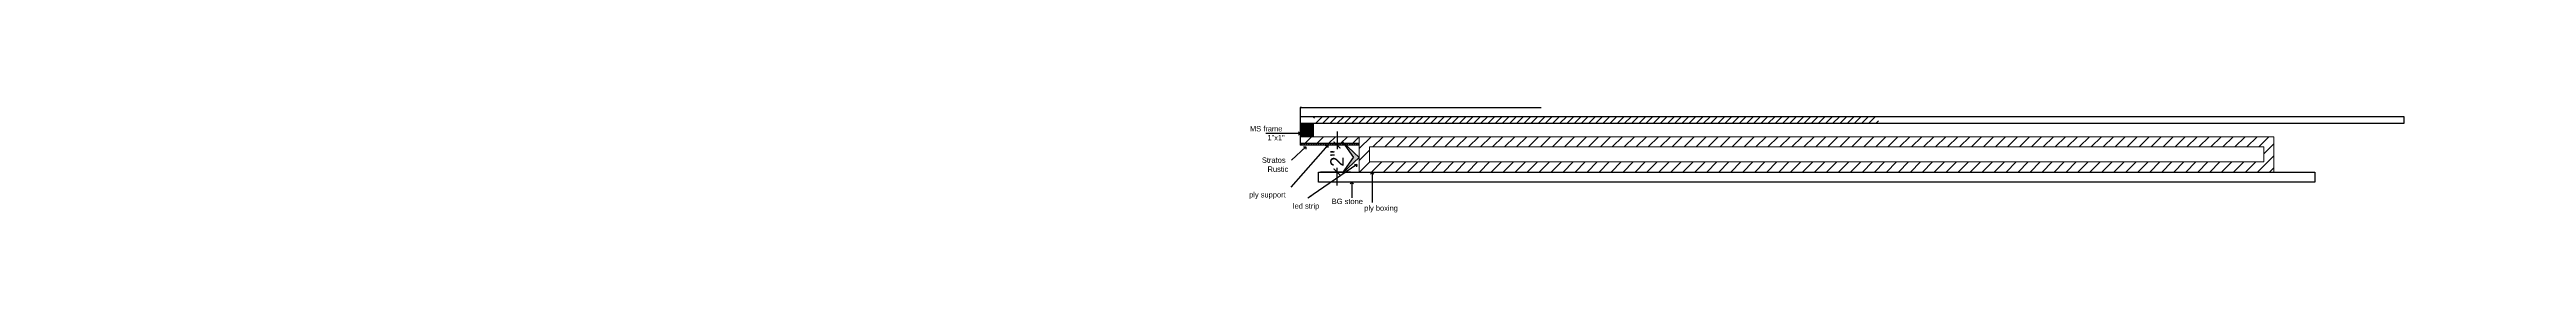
# Model space of a CAD drawing. Header units: inches. Extents: x -137722 to 81594, y -22256 to -1207.
# Drawn here: x -61291.2 to -61108.4, y -2100.2 to -2092.4 of the extents above; entities that cross this region are included whole.
import ezdxf

# ---------------------------------------------------------------- set-up
doc = ezdxf.new("R2010")
doc.units = ezdxf.units.IN
doc.header["$LTSCALE"] = 0.05
doc.header["$MEASUREMENT"] = 0
doc.header["$PDMODE"] = 3
doc.header["$PDSIZE"] = -4
doc.linetypes.add('DASHED2', pattern=[0.375, 0.25, -0.125])
doc.layers.get('Defpoints').update_dxf_attribs({"linetype": 'DASHED2'})
for name, color, linetype in [('Civil Dimension - Text', 7, 'Continuous'), ('Flooring Hatch', 251, 'Continuous'), ('Furniture Dimension', 7, 'Continuous'), ('HATCH', 251, 'Continuous'), ('text', 176, 'Continuous')]:
    doc.layers.add(name, color=color, linetype=linetype)
doc.layers.add('FURNITURE', color=36, linetype='Continuous', lineweight=18)
doc.styles.add('4MMOF3-8', font='ARIALN.TTF', dxfattribs={"height": 5.12})
doc.styles.add('9-128OF1-4', font='stylu.ttf')
doc.dimstyles.new('DIM 1-4', dxfattribs={"dimtxt": 3.0792, "dimasz": 1.82, "dimexe": 1.82, "dimexo": 0, "dimgap": 0.09, "dimtad": 0, "dimzin": 0, "dimdsep": 46, "dimlunit": 4, "dimtxsty": '9-128OF1-4', "dimblk": 'ARCHTICK', "dimcen": 1.8125, "dimdle": 1.82, "dimclrd": 8, "dimclre": 8, "dimadec": 0, "dimazin": 0, "dimtfac": 1, "dimtofl": 0, "dimtmove": 0, "dimatfit": 3, "dimldrblk": 'OPEN90', "dimfxl": 1, "dimtolj": 1, "dimtzin": 0, "dimlwd": -1, "dimarcsym": 0})

# ---------------------------------------------------------------- blocks, each defined once
blk = doc.blocks.new('adwawd')
at = {"layer": 'Flooring Hatch', "ltscale": 50, "true_color": 0xcd6928, "transparency": 33554687}
h = blk.add_hatch(color=32, dxfattribs=at)
h.dxf.hatch_style = 1
h.paths.add_polyline_path([(-77941.34, -7094.04), (-77946.01, -7099.05), (-77941.34, -7095.73), (-77936.68, -7099.05)])
at = {"layer": 'Civil Dimension - Text', "color": 2, "ltscale": 50}
for p, q in [((-77941.34, -7094.04), (-77946.01, -7099.05)), ((-77946.01, -7099.05), (-77941.34, -7095.73)), ((-77941.34, -7094.04), (-77936.68, -7099.05)), ((-77936.68, -7099.05), (-77941.34, -7095.73))]:
    blk.add_line(p, q, dxfattribs=at)
blk = doc.blocks.new('_ArchTick')
at = {"color": 0, "const_width": 0.15}
blk.add_lwpolyline([(-0.5, -0.5), (0.5, 0.5)], dxfattribs=at)
blk = doc.blocks.new('_Open90')
at = {"color": 0, "linetype": 'ByBlock', "lineweight": -2}
for p, q in [((0, 0), (-1, 0)), ((-0.5, 0.5), (0, 0)), ((0, 0), (-0.5, -0.5))]:
    blk.add_line(p, q, dxfattribs=at)
blk = doc.blocks.new('*D512')
at = {"layer": 'Defpoints', "color": 0, "ltscale": 50, "transparency": 16777216}
for p in [(-61197.41, -2095.17), (-61197.41, -2097.17), (-61196.18, -2097.17)]:
    blk.add_point(p, dxfattribs=at)
at = {"layer": 'Furniture Dimension', "color": 8, "lineweight": -2, "ltscale": 50, "transparency": 16777216}
for p, q in [((-61197.41, -2095.17), (-61195.18, -2095.17)), ((-61197.41, -2097.17), (-61195.18, -2097.17))]:
    blk.add_line(p, q, dxfattribs=at)
at = {"layer": 'Furniture Dimension', "color": 8, "ltscale": 50, "transparency": 16777216}
for p, q in [((-61196.18, -2094.17), (-61196.18, -2095.49)), ((-61196.18, -2098.17), (-61196.18, -2096.85))]:
    blk.add_line(p, q, dxfattribs=at)
at = {"layer": 'Furniture Dimension', "color": 8, "ltscale": 50, "transparency": 16777216, "xscale": 0.5, "yscale": 0.5, "zscale": 0.5}
for p, rotation in [((-61196.18, -2095.17), 90), ((-61196.18, -2097.17), 270)]:
    blk.add_blockref('_ArchTick', p, dxfattribs=dict(at, rotation=rotation))
at = {"layer": 'Furniture Dimension', "color": 0, "ltscale": 50, "transparency": 16777216, "insert": (-61196.18, -2096.17), "char_height": 1, "attachment_point": 5, "rotation": 90, "style": '9-128OF1-4'}
blk.add_mtext('\\A1;2"', dxfattribs=at)

msp = doc.modelspace()

# ---------------------------------------------------------------- hatches: boundary and pattern name
at = {"ltscale": 50, "true_color": 0xcd2027}
h = msp.add_hatch(color=242, dxfattribs=at)
h.dxf.hatch_style = 1
h.paths.add_polyline_path([(-61198.9046, -2093.5621), (-61197.9046, -2093.5621), (-61197.9046, -2094.5621), (-61198.9046, -2094.5621)])
at = {"layer": 'Civil Dimension - Text', "ltscale": 50}
h = msp.add_hatch(dxfattribs=at)
h.set_pattern_fill('ANSI31', color=256, angle=360)
h.set_pattern_definition([(45, (-18833.59554, 10417.61526), (-0.08838834765, 0.08838834765), [])])
h.paths.add_polyline_path([(-61194.5353, -2095.0621), (-61198.9046, -2095.0621), (-61198.9046, -2095.1721), (-61194.5353, -2095.1721)])
at = {"layer": 'HATCH', "ltscale": 50, "true_color": 0xb9936a}
h = msp.add_hatch(dxfattribs=at)
h.set_pattern_fill('ANSI31', color=33, scale=3, angle=360)
h.set_pattern_definition([(45, (-20260.98932, 12866.5701), (-0.265165043, 0.265165043), [])])
h.paths.add_polyline_path([(-61197.8946, -2093.5621), (-61156.2046, -2093.5621), (-61156.2046, -2093.0921), (-61197.8946, -2093.0921)])
at = {"layer": 'HATCH', "ltscale": 50, "true_color": 0xb3691e}
h = msp.add_hatch(dxfattribs=at)
h.set_pattern_fill('ANSI31', color=32, scale=5, angle=540)
h.set_pattern_definition([(225, (-20266.55304, 12867.5701), (0.441941738, -0.441941738), [])])
h.paths.add_polyline_path([(-61194.5353, -2094.5621), (-61198.9046, -2094.5621), (-61198.9046, -2095.0621), (-61194.5353, -2095.0621)])
h = msp.add_hatch(dxfattribs=at)
h.set_pattern_fill('ANSI31', color=32, scale=5, angle=540)
h.set_pattern_definition([(225, (-18828.7103, 10418.11526), (0.441941738, -0.441941738), [])])
h.paths.add_polyline_path([(-61127.0146, -2094.5621), (-61194.5353, -2094.5621), (-61194.5353, -2097.1721), (-61127.0146, -2097.1721)])
h.paths.add_polyline_path([(-61127.7646, -2095.3121), (-61127.7646, -2096.4221), (-61193.7853, -2096.4221), (-61193.7853, -2095.3121)], flags=16)

# ---------------------------------------------------------------- linework, layer by layer
at = {"ltscale": 50}
for p, q in [((-61198.7946, -2092.3921), (-61198.9046, -2092.3921)), ((-61198.9046, -2092.3921), (-61181.0996, -2092.3921)), ((-61156.2046, -2093.0921), (-61198.7946, -2093.0921)), ((-61198.7946, -2093.0921), (-61198.7946, -2093.0921))]:
    msp.add_line(p, q, dxfattribs=at)
msp.add_lwpolyline([(-61117.4046, -2093.0921), (-61198.9046, -2093.0921), (-61198.9046, -2093.5621), (-61117.4046, -2093.5621)], close=True, dxfattribs=at)
at = {"layer": 'Civil Dimension - Text', "ltscale": 50}
for p, q in [((-61194.5353, -2095.0621), (-61198.9046, -2095.0621)), ((-61194.5353, -2095.1721), (-61198.9046, -2095.1721))]:
    msp.add_line(p, q, dxfattribs=at)
msp.add_lwpolyline([(-61197.5568, -2097.1721), (-61123.9931, -2097.1721), (-61123.9931, -2097.9221), (-61197.5568, -2097.9221)], close=True, dxfattribs=at)
at = {"layer": 'FURNITURE', "color": 34, "ltscale": 50, "true_color": 0x8c5218}
msp.add_line((-61157.2046, -2094.5621), (-61197.9046, -2094.5621), dxfattribs=at)
at = {"layer": 'FURNITURE', "ltscale": 50}
msp.add_line((-61157.2046, -2094.5621), (-61197.7946, -2094.5621), dxfattribs=at)
msp.add_lwpolyline([(-61197.9046, -2093.5621), (-61198.9046, -2093.5621), (-61198.9046, -2094.5621), (-61197.9046, -2094.5621)], close=True, dxfattribs=at)
at = {"layer": 'FURNITURE', "color": 34, "ltscale": 50, "true_color": 0x8c5218}
for points in [[(-61194.5353, -2094.5621), (-61127.0146, -2094.5621), (-61127.0146, -2097.1721), (-61194.5353, -2097.1721)], [(-61193.7853, -2095.3121), (-61127.7646, -2095.3121), (-61127.7646, -2096.4221), (-61193.7853, -2096.4221)]]:
    msp.add_lwpolyline(points, close=True, dxfattribs=at)

# ---------------------------------------------------------------- block references
at = {"layer": 'Civil Dimension - Text', "xscale": -0.2483388566316006, "yscale": 0.2483388566316006, "zscale": 0.2483388566316006, "rotation": 270}
msp.add_blockref('adwawd', (-59432.8102, 17259.7698), dxfattribs=at)

# ---------------------------------------------------------------- texts
at = {"layer": 'text', "ltscale": 50, "insert": (-61282.4968, -2099.9066), "char_height": 0.4, "attachment_point": 4, "style": '4MMOF3-8', "bg_fill": 2}
msp.add_mtext_dynamic_manual_height_columns('\\pi88.3234;{\\fStylus BT|b0|i0|c0|p34;ply boxing}', width=90.862204, gutter_width=15.396, heights=[0], dxfattribs=at)

# ---------------------------------------------------------------- next in the draw order: texts
at = {"layer": 'text', "ltscale": 50, "char_height": 0.4, "attachment_point": 4, "style": '4MMOF3-8', "bg_fill": 2}
for s, insert in [('\\pi88.90613;{\\fStylus BT|b0|i0|c0|p34;Stratos \\P\\pi89.32223;Rustic}', (-61290.6323, -2096.6296)), ('\\pi88.43731;{\\fStylus BT|b0|i0|c0|p34;BG stone}', (-61285.0097, -2099.3472))]:
    msp.add_mtext_dynamic_manual_height_columns(s, width=90.862204, gutter_width=15.396, heights=[0], dxfattribs=dict(at, insert=insert))

# ---------------------------------------------------------------- next in the draw order: linework, layer by layer
at = {"ltscale": 50}
msp.add_line((-61198.9046, -2092.3921), (-61198.9046, -2095.1721), dxfattribs=at)

# ---------------------------------------------------------------- next in the draw order: texts
at = {"layer": 'text', "ltscale": 50, "insert": (-61199.4306, -2099.7481), "char_height": 0.4, "attachment_point": 4, "style": '4MMOF3-8', "bg_fill": 2}
msp.add_mtext_dynamic_manual_height_columns('{\\fStylus BT|b0|i0|c0|p34;led strip }', width=90.862204, gutter_width=15.396, heights=[0], dxfattribs=at)

# ---------------------------------------------------------------- next in the draw order: dimensions: what is measured, and where the dimension line sits
at = {"layer": 'Furniture Dimension', "ltscale": 50}
dim = msp.add_linear_dim(base=(-61196.1789, -2097.1721), p1=(-61197.4101, -2095.1721), p2=(-61197.4101, -2097.1721), angle=90, dimstyle='DIM 1-4', override={"dimtxt": 1, "dimasz": 0.5, "dimexe": 1, "dimdec": 3, "dimdle": 1, "dimtdec": 3, "dimtmove": 1, "dimfxl": 0, "dimfrac": 1, "dimarcsym": 1}, dxfattribs=at)
dim.commit()
dim.dimension.update_dxf_attribs({"geometry": '*D512', "text_midpoint": (-61196.1789, -2096.1721)})

# ---------------------------------------------------------------- next in the draw order: leaders
at = {"layer": 'Civil Dimension - Text', "ltscale": 50}
for points in [[(-61196.8688, -2095.1721), (-61199.5869, -2098.3021)], [(-61198.4812, -2095.3009), (-61199.55, -2096.304)]]:
    msp.add_leader(points, dimstyle='DIM 1-4', override={"dimasz": 0.25, "dimclrt": 256, "dimfxl": 0, "dimarcsym": 1}, dxfattribs=at)

# ---------------------------------------------------------------- next in the draw order: texts
at = {"layer": 'text', "ltscale": 50, "char_height": 0.4, "attachment_point": 4, "style": '4MMOF3-8', "bg_fill": 2}
for s, insert in [('\\pi88.42121;{\\fStylus BT|b0|i0|c0|p34;MS frame\\P\\pi89.70876;1"x1"}', (-61291.0294, -2094.2969)), ('\\pi87.92282;{\\fStylus BT|b0|i0|c0|p34;ply support}', (-61290.5945, -2098.9163))]:
    msp.add_mtext_dynamic_manual_height_columns(s, width=90.862204, gutter_width=15.396, heights=[0], dxfattribs=dict(at, insert=insert))

# ---------------------------------------------------------------- next in the draw order: leaders
at = {"layer": 'Civil Dimension - Text', "ltscale": 50}
for points in [[(-61194.719, -2096.6107), (-61198.3326, -2099.1185)], [(-61193.5906, -2097.1966), (-61193.592, -2099.4385)], [(-61195.0799, -2097.9221), (-61195.0799, -2099.087)]]:
    msp.add_leader(points, dimstyle='DIM 1-4', override={"dimasz": 0.25, "dimclrt": 256, "dimfxl": 0, "dimarcsym": 1}, dxfattribs=at)

# ---------------------------------------------------------------- next in the draw order: leaders
msp.add_leader([(-61198.9046, -2094.319), (-61201.4316, -2094.319)], dimstyle='DIM 1-4', override={"dimasz": 0.25, "dimclrt": 256, "dimfxl": 0, "dimarcsym": 1}, dxfattribs=at)

doc.saveas('drawing.dxf')
